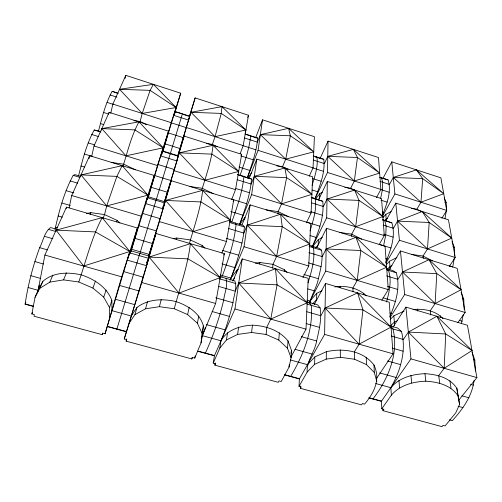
<?xml version="1.0" encoding="UTF-8"?>
<svg xmlns="http://www.w3.org/2000/svg" width="502" height="502" viewBox="0 0 502 502"><rect width="100%" height="100%" fill="white"/><g stroke="black" fill="none" stroke-linecap="round" stroke-linejoin="round"><path stroke-width="0.75" d="M131.612 246.978L131.58 249.281L130.865 251.515M300.428 388.335L301.231 386.935L299.016 386.339L307.18 372.057L314.603 364.327L326.262 359.099L326.375 351.707C343.023 347.917 363.097 350.597 373.971 365.036C380.836 379.531 374.141 392.733 364.609 404.116L362.45 403.533L361.54 404.876L300.428 388.335L300.541 386.032M299.016 386.339L299.38 378.954L324.612 334.395L325.516 283.448L389.226 302.217L393.047 353.81L376.155 379.041M308.925 303.032L325.735 271.042L326.495 228.297L385.078 246.25L388.291 289.635L381.853 300.158M312.47 246.482L326.683 217.812L327.329 181.435L381.545 198.604L384.287 235.595L379.261 244.399M314.942 198.993L327.486 172.456L328.044 141.131L378.502 157.546L380.867 189.461L376.487 197.6M375.722 383.522L390.863 387.701C399.228 377.648 412.38 374.203 424.968 373.695C436.935 374.366 449.855 377.661 456.845 388.247L459.594 404.436L455.741 412.851L445.098 425.934L443.021 425.37L441.98 426.65L382.982 410.68L383.93 409.35L381.79 408.772L391.378 395.174L390.863 387.701C400.358 371.034 406.739 350.402 401.405 331.395L397.615 328.032L390.713 326.03M389.665 316.881C395.607 303.34 400.728 287.42 396.254 272.743L392.846 270.559L386.596 268.677M148.09 196.966L148.134 195.473M314.603 364.327L314.829 356.941L326.375 351.707M322.039 290.683L316.756 293.306L316.567 299.493L312.671 303.898M322.278 237.528L318.375 239.605L318.218 244.863L315.796 247.781M322.353 192.222L319.768 193.678L319.63 198.196L318.274 199.909M385.674 262.42C390.713 250.216 395.984 236.009 391.867 222.857L383.108 219.788M307.18 372.057C306.352 360.825 314.986 351.889 316.618 340.965C319.09 330.165 321.933 319.027 320.1 307.895L317.647 304.871L306.917 301.765M309.897 303.327C311.372 294.9 316.825 287.332 318.393 278.729C320.464 269.417 323.288 259.816 321.531 250.222L319.253 248.352L309.213 245.327M382.141 215.948C386.54 204.791 391.88 191.889 388.09 179.904L379.92 177.281M290.991 356.997L306.019 329.124L308.228 278.353L242.253 258.913L232.903 281.082M302.894 277.681L308.768 265.997L310.625 223.434L250.121 204.885L242.002 224.921M306.377 222.863L311.077 212.992L312.652 176.792L256.798 159.109L249.055 178.8M309.194 176.302L313.041 167.856L314.403 136.695L262.521 119.821L255.574 137.931M244.932 133.934L257.67 138.025C256.71 151.504 251.835 164.405 247.517 177.112M237.433 174.32L251.521 179.063C250.36 194.757 244.8 209.786 239.567 224.507M291.078 357.819L291.53 350.459L288.01 340.965C279.413 330.209 265.809 325.792 252.462 325.171C240.358 325.742 227.268 329.525 220.999 340.789L219.845 348.081L213.224 363.084L215.521 363.705L214.869 365.174L278.215 382.317L278.974 380.905L281.214 381.514L289.058 367.081L291.078 357.819L287.514 348.313L288.01 340.965M289.058 367.081L289.196 364.872M229.935 221.401L243.275 225.429L244.348 226.948C243.169 245.171 236.298 262.452 230.688 279.608M287.514 348.313L278.761 340.067L279.35 332.738M284.264 271.262L284.389 269.737L272.981 264.341L259.867 262.502L255.392 263.217M220.014 276.602L234.842 280.9C237.534 287.884 233.643 295.628 232.991 302.731C229.853 315.67 226.095 328.477 220.999 340.789L202.381 335.65L203.385 325.93C199.846 313.035 187.93 305.549 175.926 301.545C162.736 298.47 148.14 298.972 136.977 307.45L131.273 316.015L124.232 338.963L126.617 339.609L126.127 341.147L191.833 358.936L192.442 357.449L194.757 358.077L201.038 342.916L202.381 335.65L205.368 327.574M278.761 340.067L266.11 334.47L266.832 327.153L270.754 319.121L277.079 284.835L275.472 268.702L238.739 283.015L235.237 291.166L218.947 286.485M272.605 268.15L272.981 264.341L276.621 256.434L282.256 226.647L280.568 214.216L247.179 225.109L243.897 233.085L228.479 228.454M277.932 213.796L278.146 211.587L281.534 203.868L286.617 177.626L284.891 168.001L254.288 176.321L251.207 184.071L237.132 179.691M201.038 342.916L202.036 333.184L203.385 325.93M177.859 155.601L190.973 112.304L221.966 106.625L221.256 113.408L215.044 136.644L212.39 144.419L206.328 143.541M312.42 246.488C318.249 232.294 324.537 216.895 322.748 201.289L311.14 197.324M219.845 348.081L226.458 339.942L237.622 334.42L251.596 332.475L252.462 325.171M259.685 264.021L259.867 262.502M315.13 198.221C319.818 185.891 325.396 172.657 323.79 159.26L313.474 155.946M231.66 199.702L235.507 189.656L241.675 154.321L184.102 136.092L174.1 170.699L164.411 201.829L179.258 152.853L213.061 145.26C211.505 160.772 206.071 175.575 201.71 190.44M237.622 334.42L238.619 327.128M148.504 256.616L165.509 200.442L202.67 190.346C200.662 208.619 194.368 226.057 189.367 243.633M213.224 363.084L214.417 355.792L234.955 308.962L242.253 258.913M230.041 280.204L244.022 246.746L250.121 204.885M239.592 224.513L251.621 194.632L256.798 159.109M247.31 177.89L258.072 150.349L262.521 119.821M226.458 339.942L227.563 332.657M236.567 273.069L237.032 270.032L238.387 269.298M244.662 219.537L244.995 217.335L239.743 224.62M449.359 419.848L452.352 420.663C462.562 409.306 472.1 396.247 474.02 380.673M102.703 333.19L102.226 334.677L34.029 316.216L34.343 314.597L31.871 313.926L35.033 297.335L38.114 290.288L42.89 281.271C53.563 272.034 68.372 271.902 81.468 274.933C94.401 279.237 106.939 287.15 111.871 300.466L111.952 310.675L131.273 316.015L149.138 257.093L190.39 243.633C187.786 265.953 179.967 287.157 174.263 308.736L187.635 314.585L197.38 323.213L202.036 333.184M214.869 365.174L215.232 362.896M461.457 323.376L463.302 314.459M454.21 258.442L452.766 266.926L449.892 266.041M201.49 337.815L215.64 303.484L224.338 253.635L155.959 233.493L148.404 257.658M221.903 253.027L226.452 241.525L233.725 199.865L171.213 180.701L164.01 203.831M240.194 153.643L243.194 145.605L248.49 115.259L195.134 97.903L189.467 116.207M444.923 218.797L446.397 210.463M33.408 306.44L25.1 304.174C28.03 284.891 32.825 265.928 39.702 247.668C43.203 241.085 44.327 232.213 50.57 227.544L57.184 229.458M103.136 218.232L104.535 214.586L106.694 205.92L80.979 174.909L122.162 165.666L147.952 195.14L145.505 203.548L162.912 208.776L164.781 201.748L147.927 196.658L131.58 249.281L149.157 254.376L150.399 252.431M194.757 358.077L195.171 355.893M37.675 292.547L44.898 255.054L66.477 207.125L137.391 228.021L130.1 253.165M191.833 358.936L192.122 357.424M197.38 323.213L198.792 315.978M55 229.433C59.186 210.903 64.036 192.103 73.21 175.355L74.955 174.64L80.753 176.39M55.804 231.673L56.099 230.173L102.188 217.648L129.842 251.508L105.075 333.767L102.672 333.115L102.226 334.677M383.591 245.723L385.781 234.854L386.151 226.032L384.689 220.616L382.894 219.851M66.157 208.663L66.477 207.125M380.616 198.441L382.348 190.063L382.725 182.264L381.407 177.758L380.033 177.457M69.15 207.721L71.704 195.516L89.626 155.695L154.265 175.505L147.676 198.089M187.635 314.585L189.16 307.368M201.917 247.003L202.231 245.503L190.233 239.9L176.842 238.017L173.146 238.645M290.915 353.308L291.53 350.459M88.961 158.739L89.626 155.695M91.665 156.542L94.006 145.969L109.135 112.36L168.509 131.16L161.732 154.283M101.473 130.156L101.818 128.625L139.004 121.817L163.156 147.814L148.285 196.966L157.459 165.56L168.509 131.16M108.796 113.866L109.135 112.36M110.747 113.251L112.862 104.09L125.801 75.35L180.701 93.203L174.627 113.866M148.536 258.304L149.056 256.058L130.602 250.718L127.345 260.155L146.458 265.652L148.536 258.304L129.742 252.87M39.319 285.123L38.114 290.288L28.099 287.52M125.08 78.381L125.801 75.35M130.056 252.995L130.602 250.718M78.519 175.976C82.497 160.307 86.357 144.218 94.238 129.987L100.601 131.612M98.354 131.574C102.006 117.901 105.251 103.751 112.166 91.308L118.29 93.272M129.19 323.188L134.931 314.622L145.549 308.78L159.41 306.684L161.23 299.512M176.466 239.504L176.842 238.017M147.18 199.558L147.927 196.658M146.703 124.854L140.102 121.528L142.223 113.446L150.111 90.366L153.405 84.33L176.108 107.516L162.949 150.951M161.682 154.29L162.573 150.958L178.084 155.796L176.754 160.916L160.778 155.946L162.573 150.958M145.549 308.78L147.5 301.614M174.539 113.923L175.085 111.507L189.656 116.188L188.564 120.085L173.799 115.36L175.085 111.507M126.127 341.147L126.774 338.906M134.931 314.622L136.977 307.45M105.075 333.767L121.704 276.84L137.391 228.021M124.232 338.963L141.79 282.538L155.959 233.493M148.46 256.591L159.398 221.589L171.213 180.701M177.451 156.957L195.134 97.903M130.928 251.521L141.194 216.174L154.265 175.505M162.761 151.566L171.232 122.683L180.701 93.203M116.859 329.193L139.851 253.391M139.713 254.062L156.367 199.206M156.36 199.407L170.341 153.38M170.203 153.988L182.383 113.854L175.123 111.802M177.438 157.553L184.102 136.092M162.849 207.558L163.545 205.318M146.797 262.784L147.488 260.588M162.943 207.326L163.589 205.274M146.835 262.722L148.021 258.994M312.087 185.345C314.773 176.227 318.331 166.67 316.919 157.051L315.018 156.718L321.801 158.896M310.01 230.92C313.141 220.642 316.85 209.842 315.35 198.98L313.33 198.008M308.052 282.733C311.535 271.507 315.068 259.659 313.524 247.806L311.372 245.974M109.668 317.829L109.555 307.6L111.871 300.466M386.49 301.915C389.301 291.806 391.924 280.687 388.498 270.409L386.308 268.972M109.555 307.6L103.726 297.134L106.129 290.024M164.066 203.862L164.781 201.748M148.285 258.26L149.056 256.058M239.969 175.75C244.374 162.717 249.312 149.533 250.605 135.76L245.396 134.367M103.726 297.134L92.92 288.092L95.455 281.007M116.633 221.878L117.161 220.409L104.535 214.586L90.862 212.653L86.457 213.457M231.767 222.154C236.938 207.382 242.41 192.36 243.897 176.685L242.912 176.026M247.687 117.443L248.49 115.259M245.158 132.057L245.924 129.993L221.966 106.625M241.136 155.758L241.675 154.321M238.149 172.857L238.688 171.439L213.061 145.26M35.033 297.335L39.821 288.305L49.842 282.13L63.566 279.878L78.77 281.986C86.2 260.45 91.483 237.961 102.188 217.648M122.984 166.313C127.684 151.309 131.373 135.684 139.004 121.817M233.166 201.308L233.725 199.865M229.69 221.332L230.211 219.989L202.67 190.346M223.767 255.079L224.338 253.635M219.594 279.012L220.152 277.637L190.39 243.633M63.566 279.878L66.421 272.843M90.071 214.592L90.862 212.653M221.878 277.048C228.228 260.061 234.29 242.591 236.072 224.457L235.131 222.97M276.596 165.785L282.551 166.645L285.72 159.153L290.338 135.778L288.606 128.305L260.362 134.643L257.457 142.148L244.556 138.019M49.842 282.13L52.829 275.096M205.293 353.301C213.093 336.183 219.355 318.393 223.685 300.077C224.444 292.98 228.241 285.4 225.956 278.328M31.871 313.926L32.479 312.514M39.821 288.305L42.89 281.271M25.1 304.174L25.878 302.43M320.025 158.626L328.044 141.131M318.613 199.696L327.329 181.435M122.162 165.666L116.897 176.378L106.694 205.92L147.952 195.14L116.897 176.378L80.979 174.909M316.862 247.511L326.495 228.297M344.83 187.378L350.685 188.225L354.33 181.009L357.455 157.509L353.408 149.383L327.775 156.348L324.405 163.589L313.261 160.019M314.227 304.626L325.516 283.448M382.744 178.756L391.773 161.864L440.875 177.833L446.755 210.445L441.867 218.295M290.583 376.556C303.277 355.259 313.279 330.561 311.372 305.373L309.069 302.386M382.919 215.465L394.898 193.929L391.773 161.864M385.894 220.698L395.789 203.115L448.437 219.782L455.245 257.501L449.164 266.612M411.477 208.412L416.873 209.19L420.971 202.237L422.678 178.63L416.459 169.889L393.292 177.444L389.489 184.429L380.008 181.391M385.919 263.104L399.41 240.263L395.789 203.115M389.006 270.063L400.452 250.962L457.203 268.357L465.159 312.489L457.868 322.554M164.574 201.942L165.359 200.674M390.198 317.314L404.687 294.511L400.452 250.962M392.828 327.373L405.917 307.136L467.462 325.265L476.9 377.592L458.508 400.496M372.879 398.996C387.927 379.581 399.084 353.709 392.984 328.961L390.895 327.059M247.793 178.141L251.791 172.368M381.79 408.772L381.376 401.311L410.956 358.886L405.917 307.136M237.032 270.032L230.933 278.083L220.328 275.008M232.802 280.455L234.691 277.97M315.739 198.805L319.768 193.678M312.602 246.601L318.375 239.605M382.926 217.673L385.818 214.385L391.146 211.58M316.756 293.306L309.991 301.005L307.011 300.14M384.727 220.642L386.182 218.991L387.525 218.295M386.396 264.56L389.527 261.203L396.913 257.557M387.318 269.354L389.947 266.556L391.98 265.558M314.829 356.941L307.469 364.672L290.275 359.921M390.161 319.498L393.85 315.821L404.116 311.127M390.625 325.779L394.346 322.102L397.107 320.853M391.378 395.174C399.868 385.097 413.14 381.702 425.821 381.2C437.869 381.89 450.909 385.147 457.993 395.783L459.594 404.436M391.253 336.007L403.388 339.496L408.346 332.092L436.897 316.26L472.018 350.515L444.17 368.311L438.717 375.578L439.702 383.095M306.766 311.723L320.822 315.764L325.083 308.002L357.587 292.898L391.064 327.091L359.081 344.171L354.362 351.814L354.531 359.237L366.498 364.609L374.323 372.484L376.87 381.551M386.546 275.905L397.992 279.338L402.504 272.028L429.003 259.716L461.049 289.71L435.127 303.559L430.214 310.788L430.76 314.992M307.168 302.813L270.754 319.121L238.739 283.015L277.079 284.835L307.168 302.813L275.472 268.702M308.906 252.6L322.215 256.591L326.131 248.961L355.968 237.333L386.628 267.233L357.223 280.398L352.925 287.96L353.013 291.838M383.233 225.122L393.417 228.291L397.546 221.131L422.27 211.493L451.737 238.08L427.497 248.936L423.023 256.045L423.33 258.342M309.728 244.003L276.621 256.434L247.179 225.109L282.256 226.647L309.728 244.003L280.568 214.216M311.798 202.908L323.395 206.517L327.015 199.068L354.594 190.07L382.875 216.538L355.661 226.76L351.714 234.164L351.77 236.417M443.737 193.69L420.971 202.237L393.292 177.444L422.678 178.63L443.737 193.69L416.459 169.889M311.893 194.337L281.534 203.868L254.288 176.321L286.617 177.626L311.893 194.337L284.891 168.001M379.65 173.052L354.33 181.009L327.775 156.348L357.455 157.509L379.65 173.052L353.408 149.383M313.744 151.83L285.72 159.153L260.362 134.643L290.338 135.778L313.744 151.83L288.606 128.305M334.828 286.943C345.709 285.192 358.453 287.91 366.316 295.904M119.52 89.293L150.111 90.366L176.108 107.516L142.223 113.446L119.52 89.293L153.405 84.33M413.09 309.665C423.443 308.316 435.786 310.663 442.996 318.638M326.262 359.099L340.337 357.292L354.531 359.237M256.566 137.95L257.67 138.025M159.41 306.684L174.263 308.736M251.596 332.475L266.11 334.47M411.402 254.401L423.023 256.045L432.58 260.896M189.919 186.524L202.212 188.281L213.187 193.653M266.085 209.867L278.146 211.587L288.625 216.776M339.879 232.482L351.714 234.164L361.722 239.178M111.256 162.416L123.787 164.21L135.289 169.783M133.934 120.631L140.102 121.528M322.466 159.015L323.79 159.26M388.09 179.904L380.127 177.62M25.583 304.055L33.49 306.214M108.062 326.551L125.764 331.376M198.572 351.231L204.985 352.981M205.745 353.188L214.065 355.454M284.778 374.737L289.918 376.142M290.645 376.337L298.677 378.527M369.761 397.917L381.702 401.173M107.359 326.601L126.322 331.772M197.55 351.193L214.417 355.792M284.69 374.95L299.38 378.954M368.619 397.835L381.376 401.311M458.125 406.275L463.007 407.624M30.779 275.673L40.154 278.29M115.316 299.236L134.787 304.664M206.454 324.637L225.21 329.864M295.007 349.31L312.326 354.142M379.612 372.892L396.316 377.548M461.928 395.833L468.95 397.791M34.883 261.58L43.542 264.021M119.482 285.418L138.966 290.909M212.126 311.522L229.452 316.404M301.319 336.654L316.618 340.965M387.588 360.963L400.659 364.647M470.525 384.331L473.336 385.122M44.898 255.054L121.704 276.84M141.79 282.538L215.64 303.484M234.955 308.962L306.019 329.124M324.612 334.395L393.047 353.81M410.956 358.886L476.9 377.592M39.702 247.668L47.583 249.914M123.73 271.607L143.089 277.123M215.778 297.824L232.991 302.731M306.145 323.57L319.617 327.404M392.326 348.118L403.15 351.199M44.402 236.316L52.892 238.757M473.317 359.595L474.823 360.028L475.363 371.047M55.44 227.211L57.535 227.814M48.211 229.307L55.697 231.472M219.838 278.911L235.865 283.548M306.992 304.105L320.1 307.895M390.87 328.352L401.405 331.395M58.106 215.935L62.33 217.171M134.806 238.356L152.508 243.533M222.035 263.857L234.854 267.604M307.701 288.901L314.453 290.878M389.985 312.953L391.434 313.38M61.878 203.009L70.33 205.506M138.634 225.668L156.342 230.895M222.348 250.379L238.745 255.217M303.917 274.456L318.393 278.729M383.051 297.811L395.413 301.464M459.386 320.345L462.204 321.18M66.126 190.647L73.825 192.937M142.411 213.375L160.019 218.621M226.339 238.381L241.939 243.024M308.423 262.835L321.123 266.618M387.6 286.429L397.722 289.441M71.704 195.516L141.194 216.174M159.398 221.589L226.452 241.525M244.022 246.746L308.768 265.997M325.735 271.042L388.291 289.635M404.687 294.511L465.159 312.489M70.123 180.921L77.615 183.174M462.355 298.659L463.741 299.073L464.155 309.238M73.21 175.355L79.849 177.357M147.431 197.732L164.568 202.896M229.847 222.574L244.348 226.948M309.144 246.482L321.531 250.222M387.086 269.982L396.254 272.743M80.96 165.967L84.443 167.022M151.146 187.296L167.373 192.222M230.838 211.511L242.981 215.201M310.029 235.57L316.254 237.465M385.831 258.605L387.306 259.051M84.455 154.032L92.13 156.386M154.691 175.562L170.925 180.538M231.56 199.118L246.57 203.724M306.722 222.16L319.887 226.195M379.148 244.361L390.97 247.982M88.245 142.913L94.489 144.846M158.086 164.499L174.232 169.488M235.965 188.564L249.475 192.737M310.688 211.649L322.403 215.27M383.566 234.17L393.122 237.126M94.006 145.969L157.459 165.56M174.1 170.699L235.507 189.656M251.621 194.632L311.077 212.992M326.683 217.812L384.287 235.595M399.41 240.263L455.245 257.501M91.69 134.467L98.423 136.563M452.904 246.789L454.316 247.229L454.605 256.127M94.238 129.987L100.877 132.057M162.341 151.24L178.091 156.153M237.641 174.734L251.521 179.063M311.642 197.826L322.748 201.289M382.53 219.945L391.867 222.857M100.356 123.555L103.858 124.653M165.058 143.848L180.03 148.548M239.008 167.053L249.914 170.473M312.15 190.001L317.791 191.77M382.392 212.039L383.76 212.465M103.619 112.467L108.52 114.023M168.346 132.936L183.33 137.673M240.885 155.877L253.246 159.787M312.69 178.58L321.167 181.26M380.987 200.179L387.161 202.13M112.862 104.09L171.232 122.683M186.562 127.571L243.194 145.605M258.072 150.349L313.041 167.856M327.486 172.456L380.867 189.461M394.898 193.929L446.755 210.445M107.033 102.377L113.308 104.372M171.433 122.89L186.342 127.633M242.88 145.643L255.907 149.791M312.947 167.963L323.495 171.32M380.296 189.411L389.175 192.241M110.045 94.947L116.941 97.156M444.734 202.118L446.203 202.588L446.385 209.748M116.79 93.077L112.166 91.308M183.751 114.575L188.771 116.188M250.291 135.935L255.869 137.73M78.77 281.986L92.92 288.092M212.39 144.419L217.109 146.822M282.551 166.645L288.085 169.494M350.685 188.225L355.322 190.635M416.873 209.19L421.661 211.706M391.064 327.091L362.94 309.847L325.083 308.002L359.081 344.171L362.94 309.847L357.587 292.898M472.018 350.515L445.726 333.962L408.346 332.092L444.17 368.311L445.726 333.962L436.897 316.26M386.628 267.233L360.806 250.517L326.131 248.961L357.223 280.398L360.806 250.517L355.968 237.333M461.049 289.71L436.771 273.615L429.003 259.716M382.875 216.538L358.999 200.405L327.015 199.068L355.661 226.76L358.999 200.405L354.594 190.07M451.737 238.08L429.191 222.486L422.27 211.493M117.161 220.409L119.965 222.976M202.231 245.503L204.948 248.113M284.389 269.737L287.012 272.41M444.144 197.901L446.203 202.588M452.001 241.619L454.316 247.229M461.112 292.302L463.741 299.073M472.049 352.435L474.823 360.028M456.845 388.247L457.993 395.783M440.53 315.796L440.737 317.195M449.936 380.723L451.028 388.253M417.614 309.031L417.852 311.127M424.968 373.695L425.821 381.2M410.95 375.389L411.665 382.882M385.818 214.385L386.308 220.554M389.527 261.203L390.136 268.884M393.85 315.821L394.628 325.654M398.958 380.347L399.554 387.826M382.894 409.13L382.982 410.68M373.971 365.036L374.323 372.484M363.774 293.155L363.837 294.705M366.215 357.173L366.498 364.609M340.074 286.159L340.08 287.709M340.312 349.881L340.337 357.292M436.771 273.615L435.127 303.559L402.504 272.028L436.771 273.615M429.191 222.486L427.497 248.936L397.546 221.131L429.191 222.486M220.152 277.637L178.994 293.093L149.138 257.093L187.98 258.881L220.152 277.637M129.842 251.508L83.602 266.035L56.099 230.173L95.449 231.924L129.842 251.508M230.211 219.989L193.157 231.623L165.509 200.442L201.001 201.942L230.211 219.989M238.688 171.439L204.998 180.237L179.258 152.853L211.938 154.127L238.688 171.439M163.156 147.814L125.939 155.827L101.818 128.625L134.856 129.874L163.156 147.814M245.924 129.993L215.044 136.644L190.973 112.304L221.256 113.408L245.924 129.993"/></g></svg>
